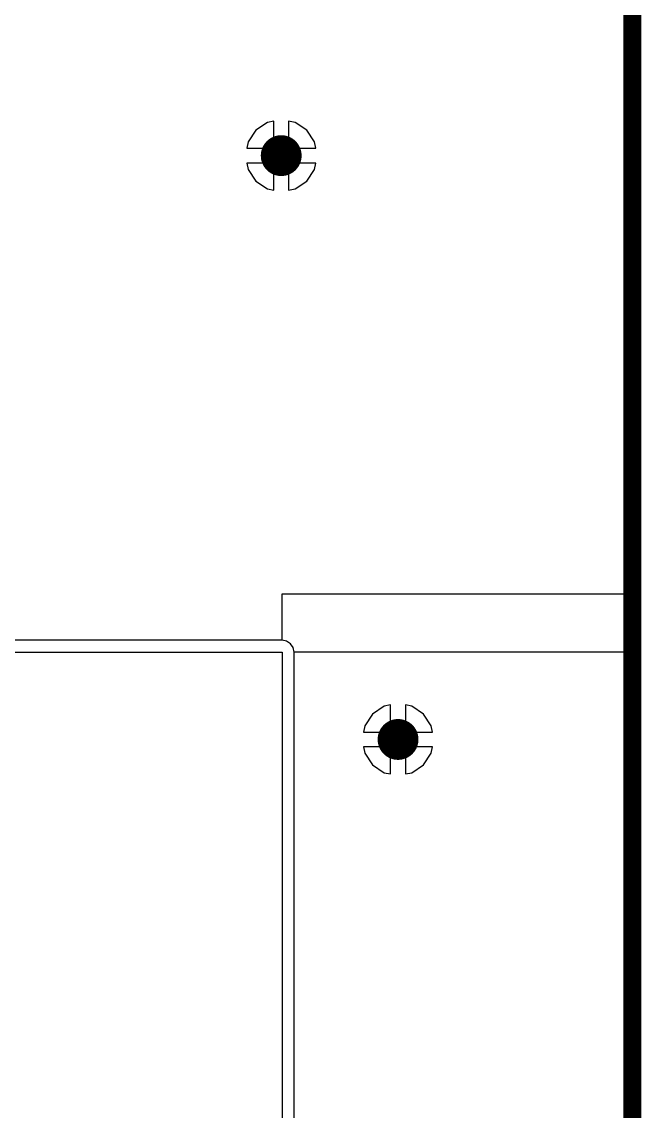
# Model space of a CAD drawing. Header units: millimetres. Extents: x 45 to 209, y 90 to 189.
# Drawn here: x 95.86 to 106.47, y 108.5 to 127.16 of the extents above; entities that cross this region are included whole.
import ezdxf

# ---------------------------------------------------------------- set-up
doc = ezdxf.new("R2010")
doc.units = ezdxf.units.MM
for name, color, linetype in [('BottomLayer', 5, 'Continuous'), ('Mechanical1', 6, 'Continuous'), ('MultiLayer', 9, 'Continuous'), ('TopLayer', 1, 'Continuous'), ('ViaHoleLayer', 16, 'Continuous')]:
    doc.layers.add(name, color=color, linetype=linetype)

msp = doc.modelspace()

# ---------------------------------------------------------------- linework, layer by layer
at = {"layer": 'BottomLayer'}
for p, q in [((106.321, 188.872), (106.321, 92.366)), ((100.072, 125.441), (99.872, 125.308)), ((100.18, 125.463), (100.072, 125.441)), ((100.18, 124.999), (100.18, 125.463)), ((100.543, 125.441), (100.434, 125.463)), ((100.434, 125.463), (100.434, 124.999)), ((100.743, 125.308), (100.543, 125.441)), ((99.872, 125.308), (99.738, 125.108)), ((100.876, 125.108), (100.743, 125.308)), ((99.738, 125.108), (99.717, 124.999)), ((100.898, 124.999), (100.876, 125.108)), ((99.717, 124.999), (100.18, 124.999)), ((100.434, 124.999), (100.898, 124.999)), ((100.18, 124.745), (99.717, 124.745)), ((99.717, 124.745), (99.738, 124.637)), ((100.18, 124.282), (100.18, 124.745)), ((100.898, 124.745), (100.434, 124.745)), ((100.434, 124.745), (100.434, 124.282)), ((100.876, 124.637), (100.898, 124.745)), ((99.738, 124.637), (99.872, 124.437)), ((100.743, 124.437), (100.876, 124.637)), ((99.872, 124.437), (100.072, 124.303)), ((100.072, 124.303), (100.18, 124.282)), ((100.434, 124.282), (100.543, 124.303)), ((100.543, 124.303), (100.743, 124.437)), ((102.072, 115.441), (101.872, 115.308)), ((102.181, 115.463), (102.072, 115.441)), ((102.181, 114.999), (102.181, 115.463)), ((102.543, 115.441), (102.435, 115.463)), ((102.435, 115.463), (102.435, 114.999)), ((102.743, 115.308), (102.543, 115.441)), ((101.872, 115.308), (101.739, 115.108)), ((102.877, 115.108), (102.743, 115.308)), ((101.739, 115.108), (101.717, 114.999)), ((101.717, 114.999), (102.181, 114.999)), ((102.435, 114.999), (102.898, 114.999)), ((102.898, 114.999), (102.877, 115.108)), ((102.181, 114.745), (101.717, 114.745)), ((101.717, 114.745), (101.739, 114.637)), ((101.739, 114.637), (101.872, 114.437)), ((102.181, 114.282), (102.181, 114.745)), ((102.898, 114.745), (102.435, 114.745)), ((102.435, 114.745), (102.435, 114.282)), ((102.743, 114.437), (102.877, 114.637)), ((102.877, 114.637), (102.898, 114.745)), ((101.872, 114.437), (102.072, 114.303)), ((102.543, 114.303), (102.743, 114.437)), ((102.072, 114.303), (102.181, 114.282)), ((102.435, 114.282), (102.543, 114.303))]:
    msp.add_line(p, q, dxfattribs=at)
at = {"layer": 'BottomLayer', "const_width": 0.35}
for points in [[(100.132, 124.872, 1), (100.482, 124.872, 1)], [(102.133, 114.872, 1), (102.483, 114.872, 1)]]:
    msp.add_lwpolyline(points, format="xyb", close=True, dxfattribs=at)
at = {"layer": 'Mechanical1', "const_width": 0.305}
msp.add_lwpolyline([(106.321, 92.372), (106.321, 188.872)], dxfattribs=at)
at = {"layer": 'MultiLayer', "const_width": 0.35}
for points in [[(100.132, 124.872, 1), (100.482, 124.872, 1)], [(102.133, 114.872, 1), (102.483, 114.872, 1)]]:
    msp.add_lwpolyline(points, format="xyb", close=True, dxfattribs=at)
at = {"layer": 'TopLayer'}
for p, q in [((106.321, 188.872), (106.321, 116.366)), ((100.072, 125.441), (99.872, 125.308)), ((100.18, 125.463), (100.072, 125.441)), ((100.18, 124.999), (100.18, 125.463)), ((100.543, 125.441), (100.434, 125.463)), ((100.434, 125.463), (100.434, 124.999)), ((100.743, 125.308), (100.543, 125.441)), ((99.872, 125.308), (99.738, 125.108)), ((100.876, 125.108), (100.743, 125.308)), ((99.738, 125.108), (99.717, 124.999)), ((100.898, 124.999), (100.876, 125.108)), ((99.717, 124.999), (100.18, 124.999)), ((100.434, 124.999), (100.898, 124.999)), ((100.18, 124.745), (99.717, 124.745)), ((99.717, 124.745), (99.738, 124.637)), ((100.18, 124.282), (100.18, 124.745)), ((100.898, 124.745), (100.434, 124.745)), ((100.434, 124.745), (100.434, 124.282)), ((100.876, 124.637), (100.898, 124.745)), ((99.738, 124.637), (99.872, 124.437)), ((100.743, 124.437), (100.876, 124.637)), ((99.872, 124.437), (100.072, 124.303)), ((100.072, 124.303), (100.18, 124.282)), ((100.434, 124.282), (100.543, 124.303)), ((100.543, 124.303), (100.743, 124.437)), ((100.321, 116.573), (100.321, 117.366)), ((100.321, 117.366), (106.321, 117.366)), ((106.321, 117.366), (106.321, 92.366)), ((100.321, 116.573), (83.966, 116.573)), ((100.4, 116.557), (100.321, 116.573)), ((100.4, 116.557), (100.321, 116.573)), ((100.467, 116.512), (100.4, 116.557)), ((100.467, 116.512), (100.4, 116.557)), ((100.512, 116.445), (100.467, 116.512)), ((100.512, 116.445), (100.467, 116.512)), ((100.528, 116.366), (100.512, 116.445)), ((100.528, 116.366), (100.512, 116.445)), ((83.966, 116.366), (100.321, 116.366)), ((100.321, 116.366), (100.321, 98.487)), ((100.528, 98.991), (100.528, 116.366)), ((106.321, 116.366), (100.528, 116.366)), ((102.072, 115.441), (101.872, 115.308)), ((102.181, 115.463), (102.072, 115.441)), ((102.181, 114.999), (102.181, 115.463)), ((102.543, 115.441), (102.435, 115.463)), ((102.435, 115.463), (102.435, 114.999)), ((102.743, 115.308), (102.543, 115.441)), ((101.872, 115.308), (101.739, 115.108)), ((102.877, 115.108), (102.743, 115.308)), ((101.739, 115.108), (101.717, 114.999)), ((101.717, 114.999), (102.181, 114.999)), ((102.435, 114.999), (102.898, 114.999)), ((102.898, 114.999), (102.877, 115.108)), ((102.181, 114.745), (101.717, 114.745)), ((101.717, 114.745), (101.739, 114.637)), ((101.739, 114.637), (101.872, 114.437)), ((102.181, 114.282), (102.181, 114.745)), ((102.898, 114.745), (102.435, 114.745)), ((102.435, 114.745), (102.435, 114.282)), ((102.743, 114.437), (102.877, 114.637)), ((102.877, 114.637), (102.898, 114.745)), ((101.872, 114.437), (102.072, 114.303)), ((102.543, 114.303), (102.743, 114.437)), ((102.072, 114.303), (102.181, 114.282)), ((102.435, 114.282), (102.543, 114.303))]:
    msp.add_line(p, q, dxfattribs=at)
at = {"layer": 'TopLayer', "const_width": 0.35}
for points in [[(100.132, 124.872, 1), (100.482, 124.872, 1)], [(102.133, 114.872, 1), (102.483, 114.872, 1)]]:
    msp.add_lwpolyline(points, format="xyb", close=True, dxfattribs=at)
at = {"layer": 'ViaHoleLayer', "const_width": 0.175}
for points in [[(100.22, 124.872, 1), (100.395, 124.872, 1)], [(102.22, 114.872, 1), (102.395, 114.872, 1)]]:
    msp.add_lwpolyline(points, format="xyb", close=True, dxfattribs=at)

doc.saveas('drawing.dxf')
